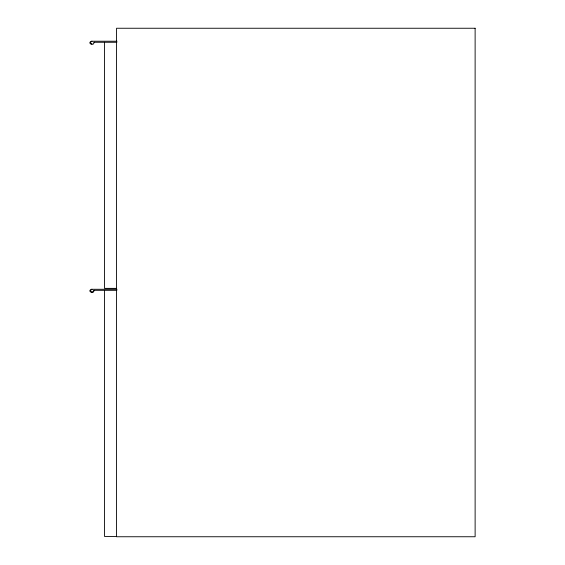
<?xml version="1.0" encoding="UTF-8"?>
<svg xmlns="http://www.w3.org/2000/svg" width="565" height="565" viewBox="0 0 565 565"><rect width="100%" height="100%" fill="white"/><g stroke="black" fill="none" stroke-linecap="round" stroke-linejoin="round"><path stroke-width="0.85" d="M94.383 42.269L93.246 44.155L90.944 44.105L90.068 43.42A1.497 1.497 0 0 1 89.927 42.311L91.311 41.224L117.047 41.224M92.582 292.211L93.345 290.954M94.383 290.325L93.246 292.211L90.944 292.162L90.068 291.484A1.497 1.497 0 0 1 89.927 290.368L91.311 289.28L117.047 289.28M91.975 41.224L90.591 42.311A1.497 1.497 0 0 0 90.732 43.42L91.975 44.155M91.975 289.28L90.591 290.368A1.497 1.497 0 0 0 90.732 291.484L91.975 292.211M93.726 42.269L116.891 42.269M116.567 288.369L104.504 288.369L104.504 42.269M93.726 290.325L116.891 290.325M116.567 536.425L104.504 536.425L104.504 290.325M475.123 28.25L116.567 28.25L116.567 536.75L475.123 536.75L475.123 28.25"/></g></svg>
